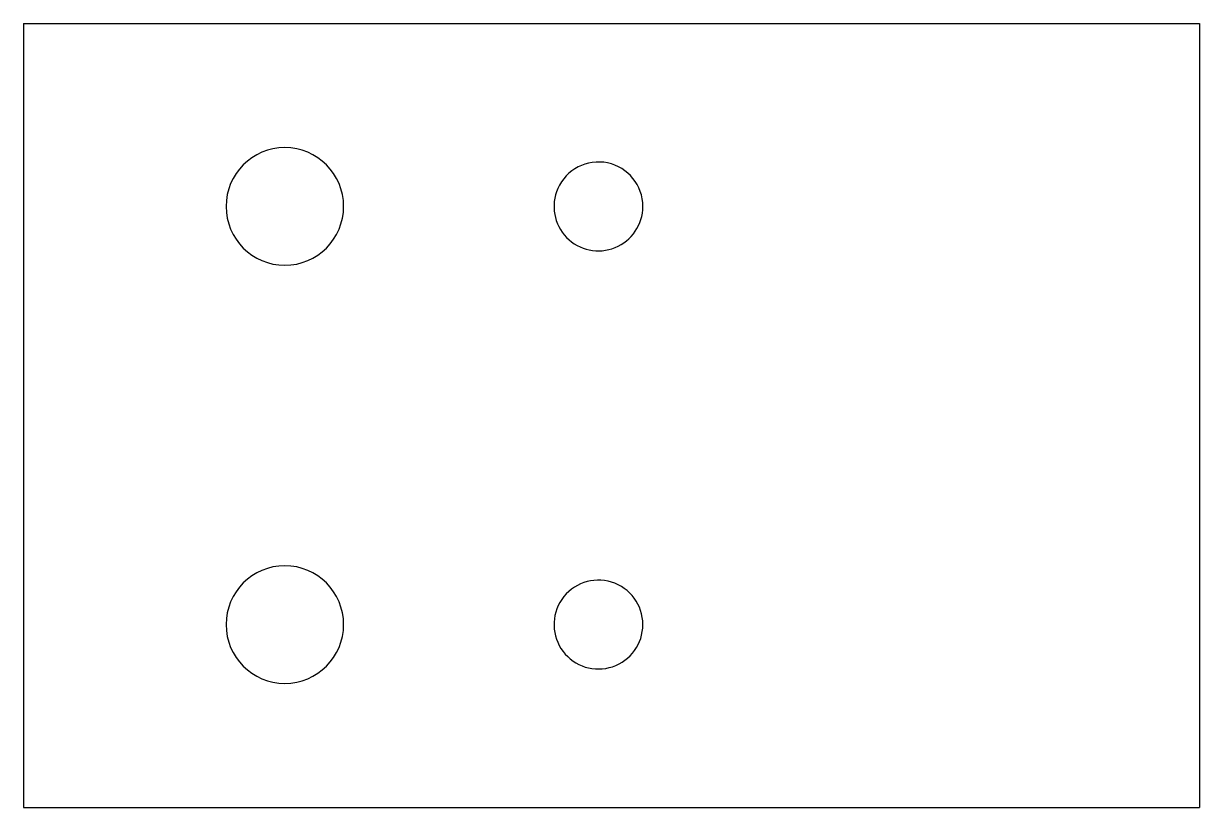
# Model space of a CAD drawing. Header units: millimetres. Extents: x 0 to 45, y 0 to 30.
import ezdxf

# ---------------------------------------------------------------- set-up
doc = ezdxf.new("R2010")
doc.units = ezdxf.units.MM

msp = doc.modelspace()

# ---------------------------------------------------------------- linework, layer by layer
for p, q in [((0, 30, 5), (45, 30, 5)), ((0, 30, 5), (0, 0, 5)), ((45, 30, 5), (45, 0, 5)), ((0, 0, 5), (45, 0, 5))]:
    msp.add_line(p, q)
for centre, radius, start, end in [((10, 23, 5), 2.25, 90, 270), ((10, 23, 5), 2.25, -90, 90), ((22, 23, 5), 1.7, 0, 156.2864), ((22, 23, 5), 1.7, -203.7136, 0), ((10, 7, 5), 2.25, 90, 270), ((10, 7, 5), 2.25, -90, 90), ((22, 7, 5), 1.7, 0, 145.6965), ((22, 7, 5), 1.7, -214.3035, 0)]:
    msp.add_arc(centre, radius, start, end)

doc.saveas('drawing.dxf')
